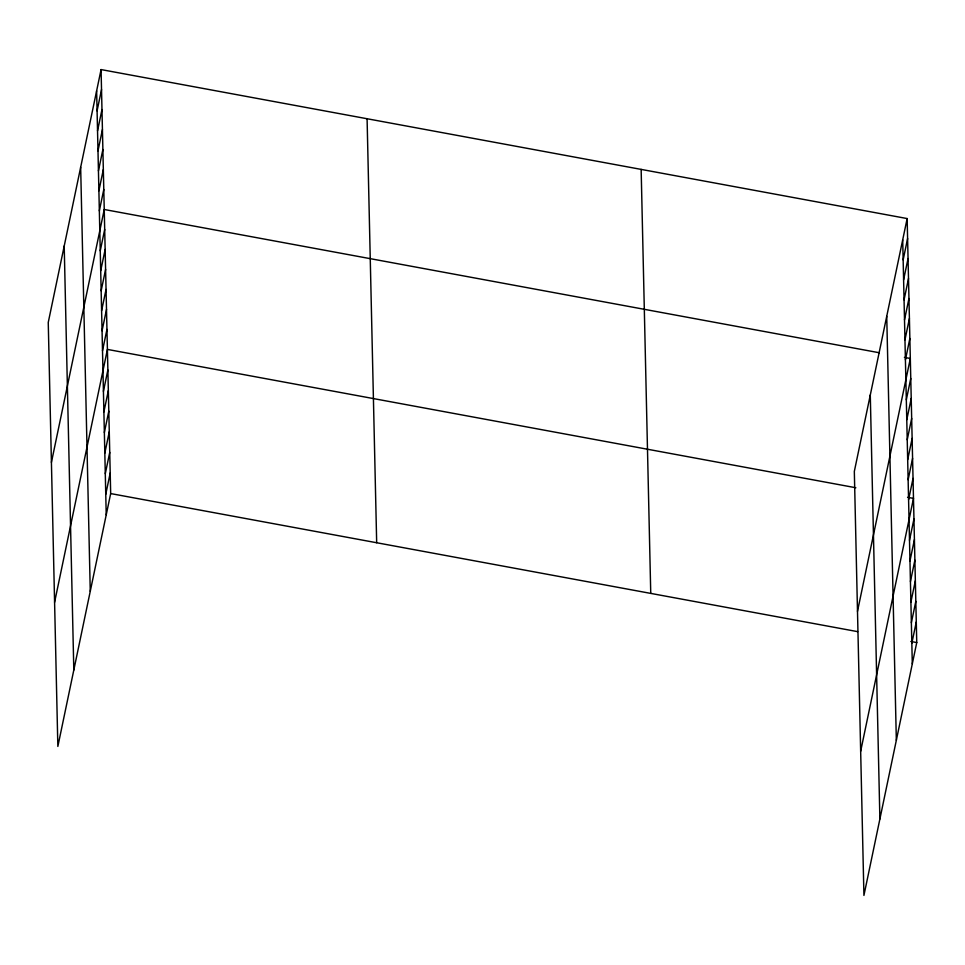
<?xml version="1.0" encoding="UTF-8"?>
<svg xmlns="http://www.w3.org/2000/svg" width="965" height="965" viewBox="0 0 965 965"><rect width="100%" height="100%" fill="white"/><g stroke="black" fill="none" stroke-linecap="round" stroke-linejoin="round"><path stroke-width="1.45" d="M101.072 69.576L48.25 322.443L57.852 746.44L110.673 493.573L101.072 69.576L907.148 218.56L916.75 642.557L863.928 895.424L854.327 471.427L907.148 218.56M97.079 110.854L101.53 89.564M97.537 130.842L101.976 109.552M97.984 150.83L102.435 129.539M98.442 170.829L102.881 149.527M98.888 190.817L103.339 169.514M99.347 210.804L103.786 189.502M51.422 462.356L104.244 209.489L879.284 352.744M100.251 250.779L104.69 229.477M100.698 270.767L105.149 249.465M101.156 290.755L105.607 269.452M101.602 310.742L106.053 289.452M102.061 330.73L106.512 309.439M102.507 350.717L106.958 329.427M54.583 602.281L107.417 349.414L855.846 487.747M103.424 391.308L107.875 370.005M103.894 411.898L108.345 390.596M104.365 432.489L108.804 411.199M104.823 453.092L109.274 431.789M105.294 473.682L109.745 452.38M105.764 494.273L110.203 472.983M903.156 259.85L907.607 238.548M903.602 279.838L908.053 258.536M904.06 299.826L908.511 278.535M904.507 319.813L908.958 298.523M904.965 339.801L909.416 318.51M905.423 359.788L909.862 338.498M857.487 611.352L910.321 358.485L904.41 357.388M906.328 399.775L910.767 378.473M906.774 419.763L911.225 398.461M907.233 439.751L911.672 418.448M907.679 459.738L912.13 438.436M908.137 479.726L912.576 458.423M908.584 499.713L913.035 478.411M860.659 751.265L913.481 498.398L907.57 497.313M909.5 540.291L913.952 519.001M909.971 560.894L914.422 539.592M910.441 581.485L914.88 560.183M910.9 602.076L915.351 580.785M911.37 622.666L915.821 601.376M911.828 643.269L916.28 621.967M110.673 493.573L857.644 631.641M910.839 641.472L916.75 642.557M902.697 239.863L912.299 663.86M886.739 316.279L896.34 740.276M870.285 395.011L879.887 819.008M641.146 169.394L650.748 593.391M367.086 118.743L376.676 542.74M96.633 90.867L106.222 514.864M80.662 167.283L90.264 591.292M64.209 246.015L73.81 670.024"/></g></svg>
